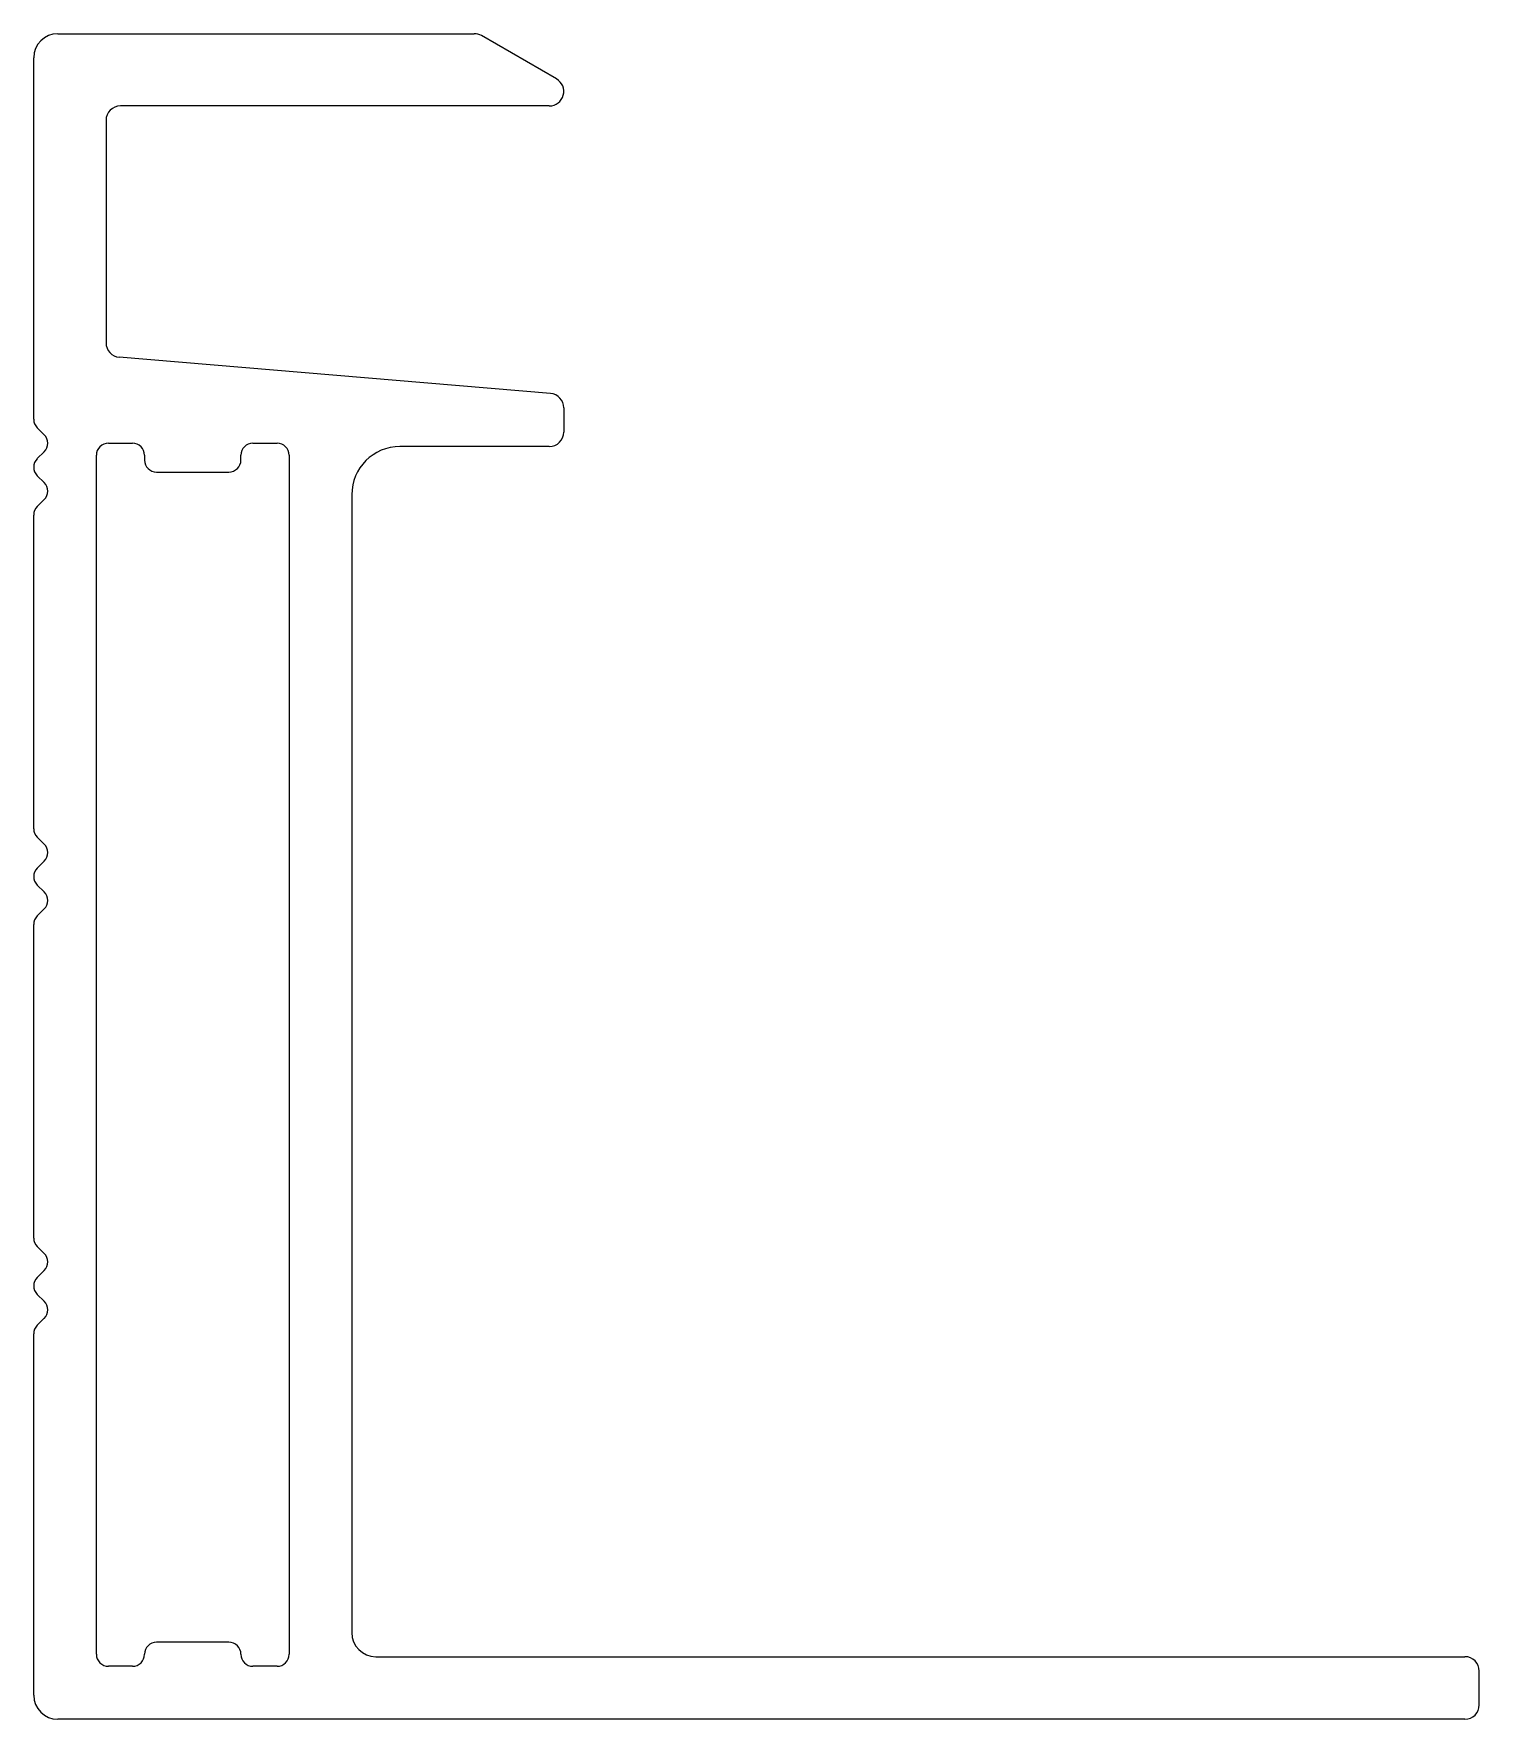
# Model space of a CAD drawing. Extents: x 2267 to 2297, y 914.5 to 949.5.
import ezdxf

# ---------------------------------------------------------------- set-up
doc = ezdxf.new("R2010")
doc.units = 0
doc.layers.get('0').update_dxf_attribs({"linetype": 'CONTINUOUS'})

msp = doc.modelspace()

# ---------------------------------------------------------------- linework, layer by layer
at = {"color": 0}
for p, q in [((2267.504, 949.542), (2276.145, 949.542)), ((2277.854, 948.602), (2276.295, 949.502)), ((2267.004, 941.535), (2267.004, 949.042)), ((2277.704, 948.042), (2268.804, 948.042)), ((2268.504, 947.742), (2268.504, 943.122)), ((2277.729, 942.071), (2268.779, 942.823)), ((2278.004, 941.772), (2278.004, 941.27)), ((2267.22, 941.215), (2267.077, 941.358)), ((2267.22, 940.861), (2267.077, 940.718)), ((2268.554, 941.04), (2269.054, 941.04)), ((2271.554, 941.04), (2272.054, 941.04)), ((2277.704, 940.97), (2274.604, 940.97)), ((2268.304, 915.892), (2268.304, 940.79)), ((2269.304, 940.79), (2269.304, 940.69)), ((2271.304, 940.69), (2271.304, 940.79)), ((2272.304, 940.79), (2272.304, 915.892)), ((2267.22, 940.221), (2267.077, 940.364)), ((2269.554, 940.44), (2271.054, 940.44)), ((2267.22, 939.868), (2267.077, 939.724)), ((2273.604, 939.97), (2273.604, 916.342)), ((2267.004, 933.035), (2267.004, 939.548)), ((2267.22, 932.715), (2267.077, 932.858)), ((2267.22, 932.361), (2267.077, 932.218)), ((2267.22, 931.721), (2267.077, 931.864)), ((2267.22, 931.368), (2267.077, 931.224)), ((2267.004, 924.535), (2267.004, 931.048)), ((2267.22, 924.215), (2267.077, 924.358)), ((2267.22, 923.861), (2267.077, 923.718)), ((2267.22, 923.221), (2267.077, 923.364)), ((2267.22, 922.868), (2267.077, 922.724)), ((2267.004, 915.042), (2267.004, 922.548)), ((2271.054, 916.142), (2269.554, 916.142)), ((2269.054, 915.642), (2268.554, 915.642)), ((2272.054, 915.642), (2271.554, 915.642)), ((2274.104, 915.842), (2296.704, 915.842)), ((2297.004, 914.842), (2297.004, 915.542)), ((2296.704, 914.542), (2267.504, 914.542))]:
    msp.add_line(p, q, dxfattribs=at)
for centre, radius, start, end in [((2267.504, 949.042), 0.5, 90, 180), ((2276.145, 949.242), 0.3, 60, 90), ((2277.704, 948.342), 0.3, 270, 60), ((2268.804, 947.742), 0.3, 90, 180), ((2268.804, 943.122), 0.3, 180, 265.1928), ((2277.704, 941.772), 0.3, 0, 85.1928), ((2267.254, 941.535), 0.25, 180, 225), ((2267.043, 941.038), 0.25, 315, 45), ((2277.704, 941.27), 0.3, 270, 0), ((2268.554, 940.79), 0.25, 90, 180), ((2269.054, 940.79), 0.25, 0, 90), ((2271.554, 940.79), 0.25, 90, 180), ((2272.054, 940.79), 0.25, 0, 90), ((2274.604, 939.97), 1, 90, 180), ((2267.254, 940.541), 0.25, 135, 225), ((2269.554, 940.69), 0.25, 180, 270), ((2271.054, 940.69), 0.25, 270, 0), ((2267.043, 940.044), 0.25, 315, 45), ((2267.254, 939.548), 0.25, 135, 180), ((2267.254, 933.035), 0.25, 180, 225), ((2267.043, 932.538), 0.25, 315, 45), ((2267.254, 932.041), 0.25, 135, 225), ((2267.043, 931.544), 0.25, 315, 45), ((2267.254, 931.048), 0.25, 135, 180), ((2267.254, 924.535), 0.25, 180, 225), ((2267.043, 924.038), 0.25, 315, 45), ((2267.254, 923.541), 0.25, 135, 225), ((2267.043, 923.044), 0.25, 315, 45), ((2267.254, 922.548), 0.25, 135, 180), ((2274.104, 916.342), 0.5, 180, 270), ((2269.554, 915.892), 0.25, 90, 180), ((2271.054, 915.892), 0.25, 0, 90), ((2268.554, 915.892), 0.25, 180, 270), ((2269.054, 915.892), 0.25, 270, 0), ((2271.554, 915.892), 0.25, 180, 270), ((2272.054, 915.892), 0.25, 270, 0), ((2296.704, 915.542), 0.3, 0, 90), ((2267.504, 915.042), 0.5, 180, 270), ((2296.704, 914.842), 0.3, 270, 360)]:
    msp.add_arc(centre, radius, start, end, dxfattribs=at)

doc.saveas('drawing.dxf')
